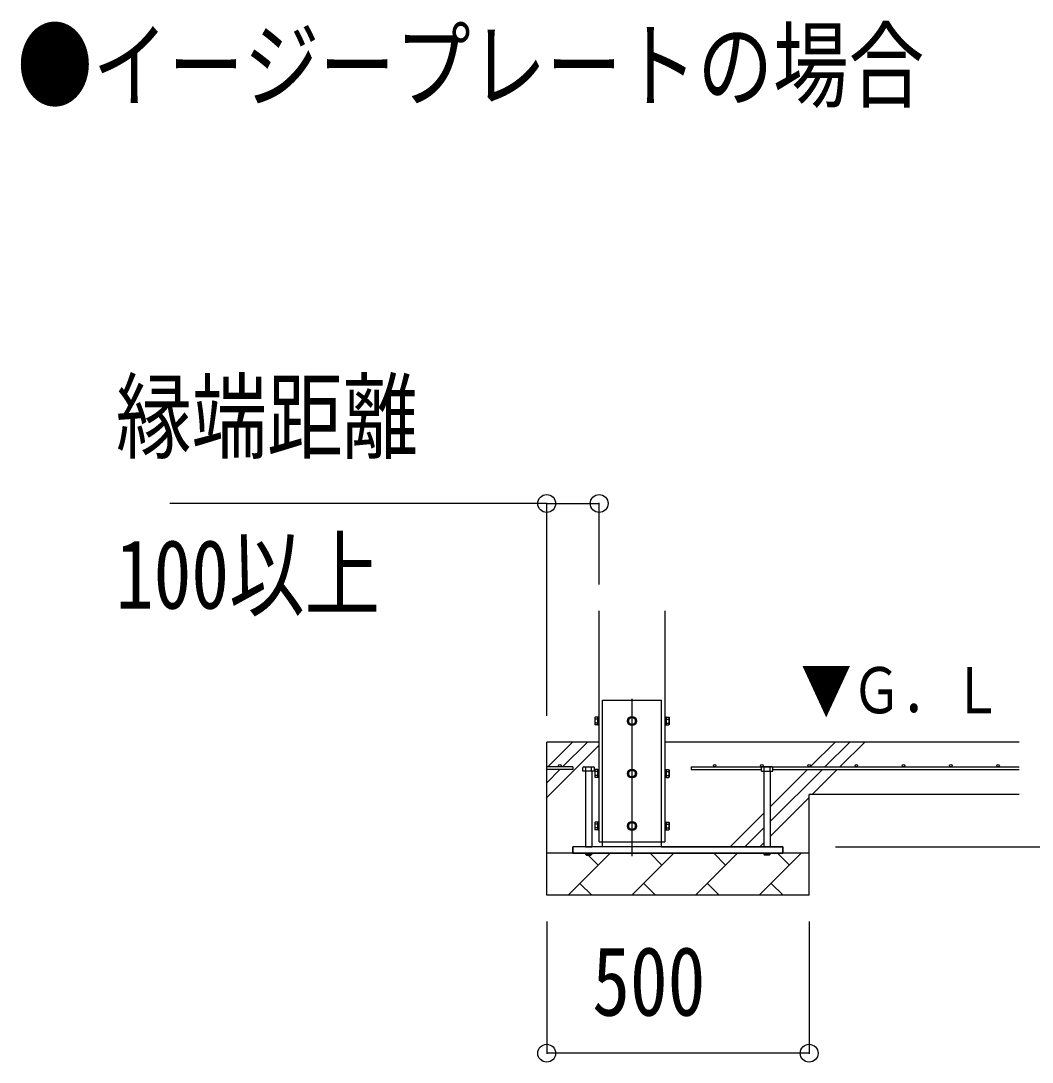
# Model space of a CAD drawing. Units: millimetres, scale not verified. Extents: x -16820 to 16820, y -11880 to 11880.
# Drawn here: x -3365 to -1438, y -9403 to -7419 of the extents above; entities that cross this region are included whole.
import ezdxf
from ezdxf.enums import TextEntityAlignment as Align

# ---------------------------------------------------------------- set-up
doc = ezdxf.new("R2010")
doc.units = ezdxf.units.MM
doc.header["$LTSCALE"] = 50
for name, color, linetype in [('0-2_USER1', 3, 'Continuous'), ('0-4_YKK_12', 2, 'Continuous'), ('0-5_YKK_13', 4, 'Continuous'), ('0-6_YKK_A1', 4, 'Continuous'), ('0-7_YKK_D', 6, 'Continuous')]:
    doc.layers.add(name, color=color, linetype=linetype)
doc.styles.add('ＭＳ ゴシック', font='')
doc.styles.get('ＭＳ ゴシック').set_extended_font_data('MS Gothic')

msp = doc.modelspace()

# ---------------------------------------------------------------- linework, layer by layer
at = {"layer": '0-4_YKK_12'}
msp.add_line((-2200.9, -8710.5), (-2200.9, -9010.5), dxfattribs=at)
at = {"layer": '0-5_YKK_13'}
for p, q in [((-2256.9, -8983), (-2256.9, -8713)), ((-2256.9, -8713), (-2144.9, -8713)), ((-2144.9, -8983), (-2144.9, -8713)), ((-2271.6, -8746.51), (-2271.02, -8745.51)), ((-2271.6, -8746.51), (-2271.6, -8759.5)), ((-2266.1, -8745.51), (-2271.02, -8745.51)), ((-2266.1, -8749.25), (-2271.02, -8749.25)), ((-2266.1, -8745.51), (-2266.1, -8760.51)), ((-2264.5, -8745.96), (-2266.1, -8745.96)), ((-2266.1, -8752.5), (-2266.1, -8745.96)), ((-2264.5, -8752.5), (-2264.5, -8745.96)), ((-2137.3, -8745.95), (-2135.7, -8745.95)), ((-2137.3, -8752.5), (-2137.3, -8745.95)), ((-2135.7, -8745.49), (-2130.78, -8745.49)), ((-2135.7, -8745.49), (-2135.7, -8760.51)), ((-2135.7, -8752.5), (-2135.7, -8745.95)), ((-2135.7, -8749.25), (-2130.78, -8749.25)), ((-2130.2, -8746.5), (-2130.78, -8745.49)), ((-2130.2, -8746.5), (-2130.2, -8759.5)), ((-2271.6, -8759.5), (-2271.02, -8760.51)), ((-2266.1, -8756.75), (-2271.02, -8756.75)), ((-2266.1, -8760.51), (-2271.02, -8760.51)), ((-2266.1, -8752.5), (-2264.5, -8752.5)), ((-2266.1, -8753.5), (-2264.5, -8753.5)), ((-2266.1, -8760.05), (-2266.1, -8753.5)), ((-2266.1, -8760.05), (-2264.5, -8760.05)), ((-2264.5, -8760.05), (-2264.5, -8753.5)), ((-2135.7, -8752.5), (-2137.3, -8752.5)), ((-2135.7, -8753.5), (-2137.3, -8753.5)), ((-2137.3, -8760.05), (-2137.3, -8753.5)), ((-2135.7, -8760.05), (-2137.3, -8760.05)), ((-2135.7, -8760.05), (-2135.7, -8753.5)), ((-2135.7, -8756.75), (-2130.78, -8756.75)), ((-2135.7, -8760.51), (-2130.78, -8760.51)), ((-2130.2, -8759.5), (-2130.78, -8760.51)), ((-2292.9, -8840.5), (-2294.37, -8841.35)), ((-2292.9, -8840.5), (-2273.9, -8840.5)), ((-2289.4, -8848.5), (-2289.4, -8993)), ((-2288.88, -8848.5), (-2288.88, -8841.35)), ((-2277.91, -8848.5), (-2277.91, -8841.35)), ((-2277.4, -8848.5), (-2277.4, -8993)), ((-2273.9, -8840.5), (-2272.43, -8841.35)), ((-2272.43, -8848.5), (-2272.43, -8841.35)), ((-2271.6, -8846.51), (-2271.02, -8845.51)), ((-2271.6, -8846.51), (-2271.6, -8859.5)), ((-2266.1, -8845.51), (-2271.02, -8845.51)), ((-2266.1, -8849.25), (-2271.02, -8849.25)), ((-2266.1, -8845.51), (-2266.1, -8860.51)), ((-2264.5, -8845.96), (-2266.1, -8845.96)), ((-2266.1, -8852.5), (-2266.1, -8845.96)), ((-2264.5, -8852.5), (-2264.5, -8845.96)), ((-2137.3, -8845.95), (-2135.7, -8845.95)), ((-2137.3, -8852.5), (-2137.3, -8845.95)), ((-2135.7, -8845.49), (-2130.78, -8845.49)), ((-2135.7, -8845.49), (-2135.7, -8860.51)), ((-2135.7, -8852.5), (-2135.7, -8845.95)), ((-2135.7, -8849.25), (-2130.78, -8849.25)), ((-2130.2, -8846.5), (-2130.78, -8845.49)), ((-2130.2, -8846.5), (-2130.2, -8859.5)), ((-1952.9, -8840.5), (-1954.37, -8841.35)), ((-1954.37, -8848.5), (-1954.37, -8841.35)), ((-1933.9, -8840.5), (-1952.9, -8840.5)), ((-1949.4, -8848.5), (-1949.4, -8993)), ((-1948.88, -8848.5), (-1948.88, -8841.35)), ((-1937.91, -8848.5), (-1937.91, -8841.35)), ((-1937.4, -8848.5), (-1937.4, -8993)), ((-1933.9, -8840.5), (-1932.43, -8841.35)), ((-2271.6, -8859.5), (-2271.02, -8860.51)), ((-2266.1, -8856.75), (-2271.02, -8856.75)), ((-2266.1, -8860.51), (-2271.02, -8860.51)), ((-2266.1, -8852.5), (-2264.5, -8852.5)), ((-2266.1, -8853.5), (-2264.5, -8853.5)), ((-2266.1, -8860.05), (-2266.1, -8853.5)), ((-2266.1, -8860.05), (-2264.5, -8860.05)), ((-2264.5, -8860.05), (-2264.5, -8853.5)), ((-2135.7, -8852.5), (-2137.3, -8852.5)), ((-2135.7, -8853.5), (-2137.3, -8853.5)), ((-2137.3, -8860.05), (-2137.3, -8853.5)), ((-2135.7, -8860.05), (-2137.3, -8860.05)), ((-2135.7, -8860.05), (-2135.7, -8853.5)), ((-2135.7, -8856.75), (-2130.78, -8856.75)), ((-2135.7, -8860.51), (-2130.78, -8860.51)), ((-2130.2, -8859.5), (-2130.78, -8860.51)), ((-2271.6, -8946.51), (-2271.02, -8945.51)), ((-2271.6, -8946.51), (-2271.6, -8959.5)), ((-2266.1, -8945.51), (-2271.02, -8945.51)), ((-2266.1, -8945.51), (-2266.1, -8960.51)), ((-2264.5, -8945.96), (-2266.1, -8945.96)), ((-2266.1, -8952.5), (-2266.1, -8945.96)), ((-2264.5, -8952.5), (-2264.5, -8945.96)), ((-2137.3, -8945.95), (-2135.7, -8945.95)), ((-2137.3, -8952.5), (-2137.3, -8945.95)), ((-2135.7, -8945.49), (-2130.78, -8945.49)), ((-2135.7, -8945.49), (-2135.7, -8960.51)), ((-2135.7, -8952.5), (-2135.7, -8945.95)), ((-2130.2, -8946.5), (-2130.78, -8945.49)), ((-2130.2, -8946.5), (-2130.2, -8959.5)), ((-2271.6, -8959.5), (-2271.02, -8960.51)), ((-2266.1, -8949.25), (-2271.02, -8949.25)), ((-2266.1, -8956.75), (-2271.02, -8956.75)), ((-2266.1, -8960.51), (-2271.02, -8960.51)), ((-2266.1, -8952.5), (-2264.5, -8952.5)), ((-2266.1, -8953.5), (-2264.5, -8953.5)), ((-2266.1, -8960.05), (-2266.1, -8953.5)), ((-2266.1, -8960.05), (-2264.5, -8960.05)), ((-2264.5, -8960.05), (-2264.5, -8953.5)), ((-2135.7, -8952.5), (-2137.3, -8952.5)), ((-2135.7, -8953.5), (-2137.3, -8953.5)), ((-2137.3, -8960.05), (-2137.3, -8953.5)), ((-2135.7, -8960.05), (-2137.3, -8960.05)), ((-2135.7, -8949.25), (-2130.78, -8949.25)), ((-2135.7, -8960.05), (-2135.7, -8953.5)), ((-2135.7, -8956.75), (-2130.78, -8956.75)), ((-2135.7, -8960.51), (-2130.78, -8960.51)), ((-2130.2, -8959.5), (-2130.78, -8960.51)), ((-2256.9, -8993), (-2256.9, -8983)), ((-2144.9, -8993), (-2144.9, -8983)), ((-1913.4, -8993), (-2313.4, -8993)), ((-2313.4, -9005), (-2313.4, -8993)), ((-2313.4, -9005), (-1913.4, -9005)), ((-2289.4, -8993), (-2277.4, -8993)), ((-2289.4, -9006.5), (-2277.4, -9006.5)), ((-1937.4, -8993), (-1949.4, -8993)), ((-1937.4, -9006.5), (-1949.4, -9006.5)), ((-1913.4, -9005), (-1913.4, -8993))]:
    msp.add_line(p, q, dxfattribs=at)
for points in [[(-2263.4, -8744.5), (-2264.5, -8744.5), (-2264.5, -8761.5), (-2263.4, -8761.5)], [(-2138.4, -8744.5), (-2137.3, -8744.5), (-2137.3, -8761.5), (-2138.4, -8761.5)], [(-2272.43, -8848.5), (-2294.37, -8848.5), (-2294.37, -8841.35)], [(-2263.4, -8844.5), (-2264.5, -8844.5), (-2264.5, -8861.5), (-2263.4, -8861.5)], [(-2138.4, -8844.5), (-2137.3, -8844.5), (-2137.3, -8861.5), (-2138.4, -8861.5)], [(-1954.37, -8848.5), (-1932.43, -8848.5), (-1932.43, -8841.35)], [(-2263.4, -8944.5), (-2264.5, -8944.5), (-2264.5, -8961.5), (-2263.4, -8961.5)], [(-2138.4, -8944.5), (-2137.3, -8944.5), (-2137.3, -8961.5), (-2138.4, -8961.5)], [(-2289.4, -9005), (-2289.4, -9006.5), (-2287.4, -9008.5), (-2279.4, -9008.5)], [(-2277.4, -9005), (-2277.4, -9006.5), (-2279.4, -9008.5)], [(-1949.4, -9005), (-1949.4, -9006.5), (-1947.4, -9008.5)], [(-1937.4, -9005), (-1937.4, -9006.5), (-1939.4, -9008.5), (-1947.4, -9008.5)]]:
    msp.add_lwpolyline(points, dxfattribs=at)
for points in [[(-2200.9, -8745.49), (-2207.4, -8749.25), (-2207.4, -8756.75), (-2200.9, -8760.51), (-2194.4, -8756.75), (-2194.4, -8749.25)], [(-2200.9, -8845.49), (-2207.4, -8849.25), (-2207.4, -8856.75), (-2200.9, -8860.51), (-2194.4, -8856.75), (-2194.4, -8849.25)], [(-2200.9, -8945.49), (-2207.4, -8949.25), (-2207.4, -8956.75), (-2200.9, -8960.51), (-2194.4, -8956.75), (-2194.4, -8949.25)]]:
    msp.add_lwpolyline(points, close=True, dxfattribs=at)
for centre, radius in [((-2200.9, -8753), 8.5), ((-2200.9, -8753), 6.5), ((-2200.9, -8853), 8.5), ((-2200.9, -8853), 6.5), ((-2200.9, -8953), 8.5), ((-2200.9, -8953), 6.5)]:
    msp.add_circle(centre, radius, dxfattribs=at)
for centre, radius, start, end in [((-2259.18, -8753), 12.42, 162.41205, 197.58795), ((-2268.29, -8747.38), 3.31, 145.51973, 214.48027), ((-2200.9, -8753), 7.05, 157.21814, 202.78186), ((-2200.9, -8753), 7.05, 97.21814, 142.78186), ((-2200.9, -8753), 7.05, 37.21814, 82.78186), ((-2200.9, -8753), 7.05, 337.21814, 22.78186), ((-2133.52, -8747.37), 3.32, 325.61575, 34.38425), ((-2142.62, -8753), 12.42, 342.41205, 17.58795), ((-2268.27, -8758.63), 3.32, 145.61575, 214.38425), ((-2200.9, -8753), 7.05, 217.21814, 262.78186), ((-2200.9, -8753), 7.05, 277.21814, 322.78186), ((-2133.52, -8758.63), 3.32, 325.61575, 34.38425), ((-2291.62, -8845.36), 4.86, 55.61575, 124.38425), ((-2283.4, -8858.65), 18.15, 72.41205, 107.58795), ((-2275.17, -8845.36), 4.86, 55.61575, 124.38425), ((-2259.18, -8853), 12.42, 162.41205, 197.58795), ((-2268.29, -8847.38), 3.31, 145.51973, 214.48027), ((-2200.9, -8853), 7.05, 97.21814, 142.78186), ((-2200.9, -8853), 7.05, 37.21814, 82.78186), ((-2133.52, -8847.37), 3.32, 325.61575, 34.38425), ((-2142.62, -8853), 12.42, 342.41205, 17.58795), ((-1951.62, -8845.36), 4.86, 55.61575, 124.38425), ((-1943.4, -8858.65), 18.15, 72.41205, 107.58795), ((-1935.17, -8845.36), 4.86, 55.61575, 124.38425), ((-2268.27, -8858.63), 3.32, 145.61575, 214.38425), ((-2200.9, -8853), 7.05, 157.21814, 202.78186), ((-2200.9, -8853), 7.05, 217.21814, 262.78186), ((-2200.9, -8853), 7.05, 277.21814, 322.78186), ((-2200.9, -8853), 7.05, 337.21814, 22.78186), ((-2133.52, -8858.63), 3.32, 325.61575, 34.38425), ((-2268.29, -8947.38), 3.31, 145.51973, 214.48027), ((-2200.9, -8953), 7.05, 97.21814, 142.78186), ((-2200.9, -8953), 7.05, 37.21814, 82.78186), ((-2133.52, -8947.37), 3.32, 325.61575, 34.38425), ((-2259.18, -8953), 12.42, 162.41205, 197.58795), ((-2268.27, -8958.63), 3.32, 145.61575, 214.38425), ((-2200.9, -8953), 7.05, 157.21814, 202.78186), ((-2200.9, -8953), 7.05, 217.21814, 262.78186), ((-2200.9, -8953), 7.05, 277.21814, 322.78186), ((-2200.9, -8953), 7.05, 337.21814, 22.78186), ((-2142.62, -8953), 12.42, 342.41205, 17.58795), ((-2133.52, -8958.63), 3.32, 325.61575, 34.38425)]:
    msp.add_arc(centre, radius, start, end, dxfattribs=at)
at = {"layer": '0-6_YKK_A1'}
for p, q in [((-2263.4, -8983), (-2263.4, -8543)), ((-2138.4, -8543), (-2138.4, -8983)), ((-2263.4, -8793), (-2363.4, -8793)), ((-2363.4, -9085), (-2363.4, -8793)), ((-2363.4, -8899), (-2263.4, -8799)), ((-2361.47, -8840.5), (-2313.97, -8793)), ((-2333.18, -8840.5), (-2285.68, -8793)), ((-1463.4, -8793), (-2138.4, -8793)), ((-1861.47, -8840.5), (-1813.97, -8793)), ((-1833.18, -8840.5), (-1785.68, -8793)), ((-1804.9, -8840.5), (-1757.4, -8793)), ((-2313.4, -8840.5), (-2363.4, -8840.5)), ((-2363.4, -8870.71), (-2338.18, -8845.5)), ((-2313.4, -8845.5), (-2363.4, -8845.5)), ((-2313.4, -8840.5), (-2313.4, -8845.5)), ((-2088.4, -8840.5), (-1463.4, -8840.5)), ((-2088.4, -8840.5), (-2088.4, -8845.5)), ((-2088.4, -8845.5), (-1954.37, -8845.5)), ((-1937.4, -8944.71), (-1838.18, -8845.5)), ((-1937.4, -8916.43), (-1866.47, -8845.5)), ((-1932.43, -8845.5), (-1463.4, -8845.5)), ((-1857.4, -8893), (-1809.9, -8845.5)), ((-1937.4, -8973), (-1863.4, -8899)), ((-1863.4, -9085), (-1863.4, -8893)), ((-1463.4, -8893), (-1863.4, -8893)), ((-2013.97, -8993), (-1949.4, -8928.43)), ((-1985.68, -8993), (-1949.4, -8956.71)), ((-2263.4, -8983), (-2138.4, -8983)), ((-1957.4, -8993), (-1949.4, -8985)), ((-1863.4, -9005), (-2363.4, -9005)), ((-2322.66, -9085), (-2242.66, -9005)), ((-2201.24, -9085), (-2121.24, -9005)), ((-2143.9, -9027.66), (-2166.56, -9005)), ((-2144.9, -8993), (-1913.4, -8993)), ((-2079.82, -9085), (-1999.82, -9005)), ((-2022.48, -9027.66), (-2045.14, -9005)), ((-1958.4, -9085), (-1878.4, -9005)), ((-1901.06, -9027.66), (-1923.72, -9005)), ((-1913.4, -8993), (-1913.4, -9005)), ((-2265.32, -9027.66), (-2284.48, -9008.5)), ((-2300, -9062.34), (-2277.34, -9085)), ((-2178.58, -9062.34), (-2155.92, -9085)), ((-2057.16, -9062.34), (-2034.5, -9085)), ((-1935.74, -9062.34), (-1913.07, -9085)), ((-1863.4, -9085), (-2363.4, -9085))]:
    msp.add_line(p, q, dxfattribs=at)
msp.add_lwpolyline([(-2256.9, -8993), (-2313.4, -8993), (-2313.4, -9005)], dxfattribs=at)
for centre in [(-2338.4, -8838), (-2043.4, -8838), (-1953.4, -8838), (-1863.4, -8838), (-1773.4, -8838), (-1683.4, -8838), (-1593.4, -8838), (-1503.4, -8838)]:
    msp.add_circle(centre, 2.5, dxfattribs=at)
at = {"layer": '0-7_YKK_D'}
for p, q in [((-2363.4, -8338.47), (-3081.2, -8338.47)), ((-2363.4, -8743), (-2363.4, -8337.47)), ((-2363.4, -8338.47), (-2263.4, -8338.47)), ((-2263.4, -8493), (-2263.4, -8337.47)), ((-1813.4, -8993), (-862.4, -8993)), ((-2363.4, -9135), (-2363.4, -9387)), ((-1863.4, -9135), (-1863.4, -9387)), ((-1863.4, -9386), (-2363.4, -9386))]:
    msp.add_line(p, q, dxfattribs=at)
for centre in [(-2363.4, -8338.47), (-2263.4, -8338.47), (-2363.4, -9386), (-1863.4, -9386)]:
    msp.add_circle(centre, 17, dxfattribs=at)

# ---------------------------------------------------------------- texts
at = {"layer": '0-2_USER1', "style": 'ＭＳ ゴシック', "width": 0.8}
msp.add_text('●イージープレートの場合', height=132, dxfattribs=at).set_placement((-3372.59, -7609.27), align=Align.BOTTOM_LEFT)
at = {"layer": '0-6_YKK_A1', "style": 'ＭＳ ゴシック', "width": 0.8}
msp.add_text('▼Ｇ．Ｌ', height=87.98, dxfattribs=at).set_placement((-1878.85, -8764.55), align=Align.BOTTOM_LEFT)
at = {"layer": '0-7_YKK_D', "style": 'ＭＳ ゴシック', "width": 0.8}
for s, p in [('縁端距離', (-3184.2, -8278.47)), ('100以上', (-3184.2, -8578.47)), ('500', (-2276.6, -9354))]:
    msp.add_text(s, height=132, dxfattribs=at).set_placement(p, align=Align.BOTTOM_LEFT)

doc.saveas('drawing.dxf')
